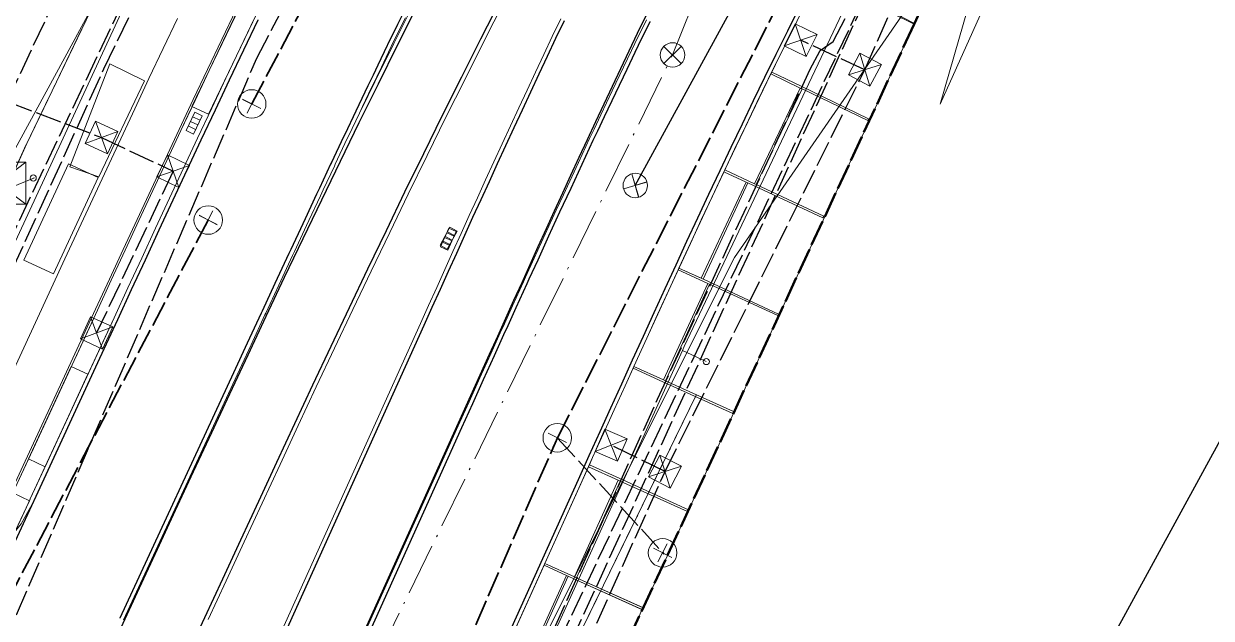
# Model space of a CAD drawing. Header units: metres. Extents: x 105014 to 106600, y 111320 to 118425.
# Drawn here: x 105549.5 to 105607.7, y 113638 to 113667.1 of the extents above; entities that cross this region are included whole.
import ezdxf

# ---------------------------------------------------------------- set-up
doc = ezdxf.new("R2010")
doc.units = ezdxf.units.M
doc.linetypes.add('DASHDOT', pattern=[3.556, 2.54, -0.508, 0, -0.508])
doc.linetypes.add('DASHED', pattern=[1.524, 1.27, -0.254])
for name, color, linetype, lineweight in [('00-BASE-LIMITE', 7, 'DASHED', 50), ('00-BASE-UE', 42, 'DASHED', 25), ('10-PAV-BOCACALLE', 9, 'CONTINUOUS', 13), ('10-PAV-CALZADA-BRT', 12, 'CONTINUOUS', 30), ('10-PAV-CALZADA-MIXTA', 8, 'CONTINUOUS', 30), ('10-PAV-CICLORUTA', 76, 'CONTINUOUS', 18), ('10-PAV-SARDINEL', 252, 'CONTINUOUS', 13), ('20-EP-ZONA-DURA', 253, 'CONTINUOUS', 13), ('20-EP-ZONA-VERDE', 84, 'CONTINUOUS', 13), ('30-RED-ENEL-NODOS', 11, 'CONTINUOUS', 13), ('30-RED-ENEL-PROY', 1, 'DASHED', 25), ('30-RED-ETB-CAMARA', 151, 'CONTINUOUS', 13), ('30-RED-ETB-EXIST', 145, 'CONTINUOUS', 13), ('30-RED-MOVISTAR-PROY', 4, 'DASHED', 25), ('30-RED-VANTI-EXIST', 52, 'CONTINUOUS', 13), ('30-RED-VANTI-PROY', 2, 'DASHED', 25), ('30-RED-VANTI-RETIRO', 8, 'DASHDOT', 13), ('35-RH-ACUE-MENOR-EXIST', 151, 'CONTINUOUS', 13), ('35-RH-ACUE-MENOR-PROY', 5, 'DASHED', 25), ('35-RH-PLUV-COLECTOR', 96, 'CONTINUOUS', 30), ('35-RH-PLUV-NODOS', 94, 'CONTINUOUS', 13), ('35-RH-PLUV-RETIRO', 8, 'DASHDOT', 13), ('35-RH-SUDS-ZONAS', 92, 'CONTINUOUS', 20), ('36-RH-SAN-COLECTOR-PROY', 6, 'DASHED', 35), ('36-RH-SAN-POZOS', 216, 'CONTINUOUS', 13), ('60-PREDIAL-LOTE', 42, 'CONTINUOUS', 13)]:
    doc.layers.add(name, color=color, linetype=linetype, lineweight=lineweight)

# ---------------------------------------------------------------- blocks, each defined once
blk = doc.blocks.new('CAM_ETB_T_13')
for p, q in [((-1.375, -1.025), (1.375, 1.025)), ((-1.375, 1.025), (1.375, -1.025))]:
    blk.add_line(p, q)
blk.add_lwpolyline([(-1.375, -1.025), (1.375, -1.025), (1.375, 1.025), (-1.375, 1.025)], close=True)
blk = doc.blocks.new('POSTE')
blk.add_circle((0, 0), 0.15)
blk = doc.blocks.new('CAJA_ENEL')
for p, q in [((-0.6, -0.6), (0.6, 0.6)), ((-0.6, 0.6), (0.6, -0.6))]:
    blk.add_line(p, q)
blk.add_lwpolyline([(-0.6, -0.6), (0.6, -0.6), (0.6, 0.6), (-0.6, 0.6)], close=True)
blk = doc.blocks.new('POZO_SAN')
for p, q in [((-0.5, 0), (0.5, 0)), ((0, -0.5), (0, 0.5))]:
    blk.add_line(p, q)
blk.add_circle((0, 0), 0.7)
blk = doc.blocks.new('POZO_PLUV')
for p, q in [((-0.42, -0.42), (0.42, 0.42)), ((-0.42, 0.42), (0.42, -0.42))]:
    blk.add_line(p, q)
blk.add_circle((0, 0), 0.6)
blk = doc.blocks.new('SUMIDERO')
for p, q in [((-0.25, -0.2), (-0.25, 0.2)), ((0, -0.2), (0, 0.2)), ((0.25, -0.2), (0.25, 0.2))]:
    blk.add_line(p, q)
blk.add_lwpolyline([(-0.5, -0.2), (0.5, -0.2), (0.5, 0.2), (-0.5, 0.2)], close=True)

msp = doc.modelspace()

# ---------------------------------------------------------------- linework, layer by layer
at = {"layer": '00-BASE-LIMITE'}
msp.add_lwpolyline([(105608.7125, 113693.1741), (105605.8169, 113688.8167), (105605.7209, 113686.6775), (105605.5699, 113683.3127), (105605.4333, 113682.2227), (105605.0193, 113678.9153), (105604.1107, 113674.9011), (105602.8163, 113675.1941), (105597.9807, 113676.4851), (105597.7151, 113676.4981), (105595.4177, 113671.8015), (105593.1405, 113667.0871), (105575.3521, 113628.7597)], dxfattribs=at)
at = {"layer": '00-BASE-UE'}
msp.add_lwpolyline([(105608.7125, 113693.1741), (105605.8169, 113688.8167), (105605.7209, 113686.6775), (105605.5699, 113683.3127), (105605.4333, 113682.2227), (105605.0193, 113678.9153), (105604.1107, 113674.9011), (105602.8163, 113675.1941), (105597.9807, 113676.4851), (105597.7151, 113676.4981), (105595.4177, 113671.8015), (105593.1405, 113667.0871), (105575.3521, 113628.7597)], dxfattribs=at)
at = {"layer": '10-PAV-BOCACALLE'}
msp.add_lwpolyline([(105524.2469, 113636.2687), (105525.7191, 113643.5909), (105527.2705, 113642.9321), (105534.2685, 113639.9623), (105536.7695, 113638.8265), (105538.3769, 113638.2547), (105540.0582, 113637.9644), (105541.7643, 113637.9641), (105543.4457, 113638.2539), (105545.0533, 113638.8253), (105546.5403, 113639.6616), (105547.8636, 113640.7386), (105549.3641, 113642.5826), (105549.9753, 113643.7006), (105535.9013, 113613.2831)], dxfattribs=at)
at = {"layer": '10-PAV-CALZADA-BRT'}
for points in [[(105551.7611, 113632.0821), (105555.1671, 113639.4435), (105556.0479, 113641.3467), (105556.9295, 113643.2503), (105557.8127, 113645.1543), (105558.6993, 113647.0605), (105559.5879, 113648.9651), (105560.4799, 113650.8693), (105561.3761, 113652.7729), (105562.2767, 113654.6755), (105563.1829, 113656.5767), (105564.0947, 113658.4765), (105565.0131, 113660.3743), (105565.9383, 113662.2699), (105566.8713, 113664.1629), (105567.8125, 113666.0533), (105568.7625, 113667.9403)], [(105572.8365, 113668.2275), (105571.8849, 113666.3591), (105570.9421, 113664.4863), (105570.0077, 113662.6093), (105569.0807, 113660.7285), (105568.1609, 113658.8443), (105567.2477, 113656.9569), (105566.3403, 113655.0665), (105565.4383, 113653.1737), (105564.5411, 113651.2787), (105563.6479, 113649.3815), (105562.7585, 113647.4829), (105561.8719, 113645.5827), (105560.9877, 113643.6815), (105560.1053, 113641.7795), (105559.2243, 113639.8767), (105558.3437, 113637.9739), (105554.9377, 113630.6125)], [(105579.9827, 113667.4893), (105579.5663, 113666.6263), (105579.1523, 113665.7617), (105578.7401, 113664.8957), (105578.3297, 113664.0281), (105577.9211, 113663.1593), (105577.5141, 113662.2889), (105577.1085, 113661.4175), (105576.7043, 113660.5449), (105576.3011, 113659.6711), (105575.8993, 113658.7961), (105575.4983, 113657.9203), (105575.0981, 113657.0433), (105574.6993, 113656.1671), (105574.3003, 113655.2883), (105573.9017, 113654.4087), (105573.5035, 113653.5285), (105573.1053, 113652.6475), (105572.7073, 113651.7659), (105572.3091, 113650.8841), (105561.7367, 113627.4587)], [(105558.5465, 113628.8985), (105569.1191, 113652.3239), (105569.5173, 113653.2059), (105569.9155, 113654.0879), (105570.3139, 113654.9697), (105570.7129, 113655.8515), (105571.1123, 113656.7329), (105571.5123, 113657.6141), (105571.9133, 113658.4949), (105572.3151, 113659.3753), (105572.7179, 113660.2551), (105573.1219, 113661.1345), (105573.5273, 113662.0133), (105573.9341, 113662.8915), (105574.3423, 113663.7689), (105574.7523, 113664.6455), (105575.1641, 113665.5211), (105575.5779, 113666.3959), (105575.9939, 113667.2697)]]:
    msp.add_lwpolyline(points, dxfattribs=at)
at = {"layer": '10-PAV-CALZADA-MIXTA'}
for points in [[(105587.4953, 113667.8735), (105586.9297, 113666.7421), (105586.3679, 113665.6071), (105585.8099, 113664.4691), (105585.2555, 113663.3277), (105584.7041, 113662.1835), (105584.1559, 113661.0363), (105583.6105, 113659.8863), (105583.0675, 113658.7337), (105582.5269, 113657.5787), (105581.9883, 113656.4211), (105581.4517, 113655.2613), (105580.9167, 113654.0993), (105580.3831, 113652.9351), (105579.8505, 113651.7691), (105579.3191, 113650.6013), (105578.7893, 113649.4339), (105578.2585, 113648.2621), (105577.7281, 113647.0887), (105577.1975, 113645.9139), (105576.6667, 113644.7381), (105567.6313, 113624.7183)], [(105535.9013, 113613.2831), (105549.9753, 113643.7006), (105549.9882, 113643.7285), (105553.2149, 113650.7022), (105554.0955, 113652.6053), (105554.7729, 113654.0693), (105555.4515, 113655.5345), (105556.1317, 113657.0009), (105556.8153, 113658.4717), (105557.5003, 113659.9409), (105558.1883, 113661.4107), (105558.8793, 113662.8809), (105559.5743, 113664.3513), (105560.2733, 113665.8219), (105560.9771, 113667.2921)], [(105568.0164, 113667.4895), (105567.8123, 113667.0706), (105567.3268, 113666.0711), (105567.3113, 113666.039), (105566.8439, 113665.0704), (105566.6109, 113664.5859), (105566.363, 113664.0687), (105565.9149, 113663.131), (105565.7645, 113662.8154), (105565.2224, 113661.6744), (105565.1685, 113661.5609), (105564.575, 113660.3052), (105564.533, 113660.2161), (105563.9838, 113659.0485), (105563.8468, 113658.7565), (105563.277, 113657.5392), (105563.1633, 113657.2957), (105562.5727, 113656.0287), (105562.4819, 113655.8337), (105561.8022, 113654.371), (105561.1685, 113653.0054), (105561.1233, 113652.9079), (105560.4455, 113651.4443), (105559.7677, 113649.9807), (105554.2018, 113637.9513)], [(105561.9346, 113627.2893), (105570.9701, 113647.3091), (105571.5015, 113648.485), (105572.0325, 113649.6609), (105572.5641, 113650.8367), (105573.0962, 113652.0122), (105573.1672, 113652.1689), (105573.6297, 113653.187), (105574.1638, 113654.3616), (105574.2708, 113654.5965), (105574.6999, 113655.5354), (105575.2377, 113656.7083), (105575.7774, 113657.8803), (105576.1261, 113658.6351), (105576.3191, 113659.0514), (105576.8633, 113660.2214), (105577.4103, 113661.39), (105577.6298, 113661.8571), (105577.9602, 113662.5574), (105578.5131, 113663.723), (105579.0695, 113664.8872), (105579.4648, 113665.709), (105579.6294, 113666.0498), (105580.1933, 113667.2105)]]:
    msp.add_lwpolyline(points, dxfattribs=at)
at = {"layer": '10-PAV-CICLORUTA'}
for points in [[(105546.6769, 113645.1451), (105550.8283, 113654.1169), (105551.5059, 113655.5811), (105552.1849, 113657.0473), (105552.8659, 113658.5157), (105553.5517, 113659.9911), (105554.2387, 113661.4645), (105554.9289, 113662.9395), (105555.6231, 113664.4157), (105556.3213, 113665.8933), (105557.0241, 113667.3717)], [(105559.8953, 113667.8117), (105559.1903, 113666.3385), (105558.4899, 113664.8653), (105557.7939, 113663.3925), (105557.1017, 113661.9203), (105556.4131, 113660.4487), (105555.7275, 113658.9781), (105555.0431, 113657.5059), (105554.3625, 113656.0387), (105553.6839, 113654.5733), (105553.0063, 113653.1091), (105548.8551, 113644.1371)]]:
    msp.add_lwpolyline(points, dxfattribs=at)
at = {"layer": '10-PAV-SARDINEL'}
for points in [[(105568.7625, 113667.9403), (105567.8125, 113666.0533), (105566.8713, 113664.1629), (105565.9383, 113662.2699), (105565.0131, 113660.3743), (105564.0947, 113658.4765), (105563.1829, 113656.5767), (105562.2767, 113654.6755), (105561.3761, 113652.7729), (105560.4799, 113650.8693), (105559.5879, 113648.9651), (105558.6993, 113647.0605), (105557.8127, 113645.1543), (105556.9295, 113643.2503), (105556.0479, 113641.3467), (105555.1671, 113639.4435), (105551.7611, 113632.0821)], [(105554.3833, 113637.8673), (105559.9492, 113649.8967), (105560.627, 113651.3603), (105561.3048, 113652.8239), (105561.3499, 113652.9213), (105561.9836, 113654.2868), (105562.6633, 113655.7494), (105562.754, 113655.9443), (105563.3446, 113657.2112), (105563.4582, 113657.4545), (105564.0279, 113658.6716), (105564.1649, 113658.9635), (105564.714, 113660.1309), (105564.7559, 113660.2198), (105565.3493, 113661.4753), (105565.4031, 113661.5886), (105565.9451, 113662.7295), (105566.0389, 113662.9262), (105566.6921, 113664.2517), (105567.6337, 113666.1428), (105568.5841, 113668.0307)], [(105567.6313, 113624.7183), (105576.6667, 113644.7381), (105577.1975, 113645.9139), (105577.7281, 113647.0887), (105578.2585, 113648.2621), (105578.7893, 113649.4339), (105579.3191, 113650.6013), (105579.8505, 113651.7691), (105580.3831, 113652.9351), (105580.9167, 113654.0993), (105581.4517, 113655.2613), (105581.9883, 113656.4211), (105582.5269, 113657.5787), (105583.0675, 113658.7337), (105583.6105, 113659.8863), (105584.1559, 113661.0363), (105584.7041, 113662.1835), (105585.2555, 113663.3277), (105585.8099, 113664.4691), (105586.3679, 113665.6071), (105586.9297, 113666.7421), (105587.4953, 113667.8735)], [(105535.7198, 113613.3671), (105549.7938, 113643.7846), (105549.8067, 113643.8125), (105553.0334, 113650.7862), (105553.914, 113652.6893), (105554.5914, 113654.1534), (105555.2701, 113655.6187), (105555.9503, 113657.0852), (105556.634, 113658.5561), (105557.3191, 113660.0256), (105558.0073, 113661.4957), (105558.6984, 113662.9662), (105559.3936, 113664.437), (105560.0928, 113665.9081), (105560.7968, 113667.3787)], [(105560.9771, 113667.2921), (105560.2733, 113665.8219), (105559.5743, 113664.3513), (105558.8793, 113662.8809), (105558.1883, 113661.4107), (105557.5003, 113659.9409), (105556.8153, 113658.4717), (105556.1317, 113657.0009), (105555.4515, 113655.5345), (105554.7729, 113654.0693), (105554.0955, 113652.6053), (105553.2149, 113650.7022), (105549.9882, 113643.7285), (105549.9753, 113643.7006), (105535.9013, 113613.2831)], [(105554.2018, 113637.9513), (105559.7677, 113649.9807), (105560.4455, 113651.4443), (105561.1233, 113652.9079), (105561.1685, 113653.0054), (105561.8022, 113654.371), (105562.4819, 113655.8337), (105562.5727, 113656.0287), (105563.1633, 113657.2957), (105563.277, 113657.5392), (105563.8468, 113658.7565), (105563.9838, 113659.0485), (105564.533, 113660.2161), (105564.575, 113660.3052), (105565.1685, 113661.5609), (105565.2224, 113661.6744), (105565.7645, 113662.8154), (105565.9149, 113663.131), (105566.363, 113664.0687), (105566.6109, 113664.5859), (105566.8439, 113665.0704), (105567.3113, 113666.039), (105567.3268, 113666.0711), (105567.8123, 113667.0706), (105568.0164, 113667.4895)], [(105568.1961, 113667.4018), (105567.9922, 113666.9831), (105567.5068, 113665.9839), (105567.4914, 113665.9521), (105567.0241, 113664.9836), (105566.7912, 113664.4994), (105566.5435, 113663.9824), (105566.0954, 113663.0449), (105565.9451, 113662.7295), (105565.4031, 113661.5886), (105565.3493, 113661.4753), (105564.7559, 113660.2198), (105564.714, 113660.1309), (105564.1649, 113658.9635), (105564.0279, 113658.6716), (105563.4582, 113657.4545), (105563.3446, 113657.2112), (105562.754, 113655.9443), (105562.6633, 113655.7494), (105561.9836, 113654.2868), (105561.3499, 113652.9213), (105561.3048, 113652.8239), (105560.627, 113651.3603), (105559.9492, 113649.8967), (105554.3833, 113637.8673)], [(105561.7367, 113627.4587), (105572.3091, 113650.8841), (105572.7073, 113651.7659), (105573.1053, 113652.6475), (105573.5035, 113653.5285), (105573.9017, 113654.4087), (105574.3003, 113655.2883), (105574.6993, 113656.1671), (105575.0981, 113657.0433), (105575.4983, 113657.9203), (105575.8993, 113658.7961), (105576.3011, 113659.6711), (105576.7043, 113660.5449), (105577.1085, 113661.4175), (105577.5141, 113662.2889), (105577.9211, 113663.1593), (105578.3297, 113664.0281), (105578.7401, 113664.8957), (105579.1523, 113665.7617), (105579.5663, 113666.6263), (105579.9827, 113667.4893)], [(105580.0136, 113667.2983), (105579.4494, 113666.137), (105579.2847, 113665.7959), (105578.8892, 113664.9737), (105578.3325, 113663.809), (105577.7794, 113662.6429), (105577.4489, 113661.9423), (105577.2293, 113661.475), (105576.6821, 113660.306), (105576.1378, 113659.1356), (105575.9446, 113658.7191), (105575.5958, 113657.9641), (105575.056, 113656.7919), (105574.5181, 113655.6187), (105574.0889, 113654.6795), (105573.9818, 113654.4445), (105573.4476, 113653.2698), (105572.9851, 113652.2515), (105572.914, 113652.0947), (105572.3819, 113650.9192), (105571.8503, 113649.7433), (105571.3192, 113648.5674), (105570.7878, 113647.3915), (105561.7523, 113627.3716)], [(105561.7523, 113627.3716), (105570.7878, 113647.3915), (105571.3192, 113648.5674), (105571.8503, 113649.7433), (105572.3819, 113650.9192), (105572.914, 113652.0947), (105572.9851, 113652.2515), (105573.4476, 113653.2698), (105573.9818, 113654.4445), (105574.0889, 113654.6795), (105574.5181, 113655.6187), (105575.056, 113656.7919), (105575.5958, 113657.9641), (105575.9446, 113658.7191), (105576.1378, 113659.1356), (105576.6821, 113660.306), (105577.2293, 113661.475), (105577.4489, 113661.9423), (105577.7794, 113662.6429), (105578.3325, 113663.809), (105578.8892, 113664.9737), (105579.2847, 113665.7959), (105579.4494, 113666.137), (105580.0136, 113667.2983)], [(105587.6738, 113667.7833), (105587.1088, 113666.6531), (105586.5473, 113665.5187), (105585.9897, 113664.3814), (105585.4356, 113663.2406), (105584.8845, 113662.097), (105584.3365, 113660.9504), (105583.7913, 113659.8009), (105583.2485, 113658.6487), (105582.7081, 113657.4941), (105582.1697, 113656.3369), (105581.6333, 113655.1775), (105581.0985, 113654.0159), (105580.565, 113652.8519), (105580.0325, 113651.6862), (105579.5012, 113650.5186), (105578.9715, 113649.3513), (105578.4407, 113648.1797), (105577.9104, 113647.0064), (105577.3798, 113645.8316), (105576.849, 113644.6558), (105567.8136, 113624.636)], [(105580.1933, 113667.2105), (105579.6294, 113666.0498), (105579.4648, 113665.709), (105579.0695, 113664.8872), (105578.5131, 113663.723), (105577.9602, 113662.5574), (105577.6298, 113661.8571), (105577.4103, 113661.39), (105576.8633, 113660.2214), (105576.3191, 113659.0514), (105576.1261, 113658.6351), (105575.7774, 113657.8803), (105575.2377, 113656.7083), (105574.6999, 113655.5354), (105574.2708, 113654.5965), (105574.1638, 113654.3616), (105573.6297, 113653.187), (105573.1672, 113652.1689), (105573.0962, 113652.0122), (105572.5641, 113650.8367), (105572.0325, 113649.6609), (105571.5015, 113648.485), (105570.9701, 113647.3091), (105561.9346, 113627.2893)]]:
    msp.add_lwpolyline(points, dxfattribs=at)
at = {"layer": '20-EP-ZONA-DURA'}
for points in [[(105589.9295, 113668.6919), (105593.1405, 113667.0871), (105593.1405, 113667.0871), (105579.857, 113638.4661), (105576.5861, 113639.9421), (105578.7253, 113644.6818), (105582.0367, 113643.1871), (105582.0771, 113643.2747), (105578.6757, 113644.8139), (105577.2175, 113645.4721), (105577.3798, 113645.8316), (105577.9104, 113647.0064), (105578.4407, 113648.1797), (105578.9715, 113649.3513), (105579.3615, 113650.2109), (105580.8193, 113649.5513), (105584.2511, 113647.9985), (105584.2923, 113648.0897), (105580.9516, 113649.6011), (105583.1143, 113654.3299), (105586.4669, 113652.7965), (105586.4961, 113652.8605), (105583.0653, 113654.4621), (105581.6102, 113655.1277), (105582.7031, 113654.6314), (105582.7937, 113654.5891), (105584.9935, 113659.3008), (105585.2653, 113659.1739), (105588.6651, 113657.5867), (105588.7073, 113657.6773), (105585.398, 113659.2217), (105587.6511, 113663.9075), (105590.8673, 113662.3611), (105590.9107, 113662.4511), (105587.6047, 113664.0407), (105586.1624, 113664.7343), (105586.5473, 113665.5187), (105587.1088, 113666.6531), (105587.6738, 113667.7833)], [(105568.5841, 113668.0307), (105567.6337, 113666.1428), (105566.6921, 113664.2517), (105566.6921, 113664.2517), (105566.0389, 113662.9262), (105566.0954, 113663.0449), (105566.5435, 113663.9824), (105566.7912, 113664.4994), (105567.0241, 113664.9836), (105567.4914, 113665.9521), (105567.5068, 113665.9839), (105567.9922, 113666.9831), (105568.1961, 113667.4018)], [(105557.0241, 113667.3717), (105556.3213, 113665.8933), (105555.6231, 113664.4157), (105554.9289, 113662.9395), (105554.2387, 113661.4645), (105553.5517, 113659.9911), (105552.8659, 113658.5157), (105552.1849, 113657.0473), (105551.5059, 113655.5811), (105550.8283, 113654.1169), (105546.6769, 113645.1451)], [(105548.8551, 113644.1371), (105553.0063, 113653.1091), (105553.6839, 113654.5733), (105554.3625, 113656.0387), (105555.0431, 113657.5059), (105555.7275, 113658.9781), (105556.4131, 113660.4487), (105557.1017, 113661.9203), (105557.7939, 113663.3925), (105558.4899, 113664.8653), (105559.1903, 113666.3385), (105559.8953, 113667.8117)], [(105559.9855, 113667.7685), (105559.2805, 113666.2953), (105558.5803, 113664.8225), (105557.887, 113663.3556), (105557.8843, 113663.3499), (105557.8369, 113663.2512), (105557.6635, 113662.8801), (105557.1923, 113661.8777), (105556.5037, 113660.4065), (105555.8181, 113658.9359), (105555.1337, 113657.4637), (105554.4533, 113655.9967), (105553.7747, 113654.5313), (105553.0971, 113653.0671), (105551.9981, 113650.6919), (105551.9553, 113650.5993), (105549.857, 113646.0643), (105549.8131, 113645.9695), (105548.9459, 113644.0953), (105549.7621, 113643.7175), (105549.071, 113642.2223)]]:
    msp.add_lwpolyline(points, dxfattribs=at)
for points in [[(105553.1309, 113659.5609), (105551.6819, 113660.2385), (105549.4951, 113655.5207), (105550.9463, 113654.8481), (105553.1309, 113659.5609)], [(105579.8149, 113638.3754), (105577.6256, 113633.6583), (105574.3153, 113635.1523), (105574.0418, 113635.2758), (105576.1809, 113640.0155), (105576.4543, 113639.8921), (105579.8149, 113638.3754)]]:
    msp.add_lwpolyline(points, close=True, dxfattribs=at)
at = {"layer": '20-EP-ZONA-VERDE'}
for points in [[(105589.9739, 113668.7816), (105590.0623, 113668.7353), (105593.1553, 113667.1163), (105593.1405, 113667.0871), (105589.9295, 113668.6919), (105588.4969, 113669.4079), (105588.5421, 113669.4971), (105589.9739, 113668.7816)], [(105587.561, 113663.9508), (105585.3078, 113659.2643), (105583.8573, 113659.9417), (105586.1187, 113664.6443), (105587.561, 113663.9508)], [(105587.6047, 113664.0407), (105590.9107, 113662.4511), (105590.8673, 113662.3611), (105587.6511, 113663.9075), (105587.561, 113663.9508), (105586.1187, 113664.6443), (105586.1619, 113664.7345), (105587.6047, 113664.0407)], [(105587.6511, 113663.9075), (105585.398, 113659.2217), (105585.3078, 113659.2643), (105587.561, 113663.9508), (105587.6511, 113663.9075)], [(105553.1309, 113659.5609), (105550.9463, 113654.8481), (105549.4951, 113655.5207), (105551.6819, 113660.2385), (105553.1309, 113659.5609)], [(105584.9029, 113659.3431), (105582.7031, 113654.6314), (105581.6102, 113655.1277), (105583.8151, 113659.8511), (105584.9029, 113659.3431)], [(105585.3078, 113659.2643), (105585.398, 113659.2217), (105588.7073, 113657.6773), (105588.6651, 113657.5867), (105585.2653, 113659.1739), (105584.9935, 113659.3008), (105584.9029, 113659.3431), (105583.8151, 113659.8511), (105583.8573, 113659.9417), (105585.3078, 113659.2643)], [(105584.9935, 113659.3008), (105582.7937, 113654.5891), (105582.7031, 113654.6314), (105584.9029, 113659.3431), (105584.9935, 113659.3008)], [(105583.0653, 113654.4621), (105586.4961, 113652.8605), (105586.4669, 113652.7965), (105583.1143, 113654.3299), (105583.0234, 113654.3713), (105581.5685, 113655.0367), (105581.6102, 113655.1277), (105583.0653, 113654.4621)], [(105583.0234, 113654.3713), (105580.8607, 113649.6425), (105579.4028, 113650.302), (105581.5685, 113655.0367), (105583.0234, 113654.3713)], [(105583.1143, 113654.3299), (105580.9516, 113649.6011), (105580.8607, 113649.6425), (105583.0234, 113654.3713), (105583.1143, 113654.3299)], [(105580.8607, 113649.6425), (105580.9516, 113649.6011), (105584.2923, 113648.0897), (105584.2511, 113647.9985), (105580.8193, 113649.5513), (105579.3615, 113650.2109), (105579.4028, 113650.302), (105580.8607, 113649.6425)], [(105578.6344, 113644.7228), (105576.4951, 113639.9832), (105575.0373, 113640.6413), (105577.1763, 113645.3809), (105578.6344, 113644.7228)], [(105578.6757, 113644.8139), (105582.0771, 113643.2747), (105582.0367, 113643.1871), (105578.7253, 113644.6818), (105578.6344, 113644.7228), (105577.1763, 113645.3809), (105577.2175, 113645.4721), (105578.6757, 113644.8139)], [(105578.7253, 113644.6818), (105576.5861, 113639.9421), (105576.4951, 113639.9832), (105578.6344, 113644.7228), (105578.7253, 113644.6818)], [(105576.0899, 113640.0565), (105573.9509, 113635.3168), (105572.8569, 113635.8105), (105574.9961, 113640.5503), (105576.0899, 113640.0565)], [(105576.4951, 113639.9832), (105576.5861, 113639.9421), (105579.8691, 113638.4607), (105579.8279, 113638.3695), (105576.4543, 113639.8921), (105576.1809, 113640.0155), (105576.0899, 113640.0565), (105574.9961, 113640.5503), (105575.0373, 113640.6413), (105576.4951, 113639.9832)], [(105576.1809, 113640.0155), (105574.0418, 113635.2758), (105573.9509, 113635.3168), (105576.0899, 113640.0565), (105576.1809, 113640.0155)]]:
    msp.add_lwpolyline(points, close=True, dxfattribs=at)
for points in [[(105558.5251, 113637.8899), (105559.4057, 113639.7927), (105560.2869, 113641.6953), (105561.1691, 113643.5973), (105562.0531, 113645.4983), (105562.9395, 113647.3981), (105563.8289, 113649.2965), (105564.7219, 113651.1933), (105565.6189, 113653.0879), (105566.5207, 113654.9803), (105567.4279, 113656.8701), (105568.3409, 113658.7569), (105569.2603, 113660.6405), (105570.1869, 113662.5205), (105571.1211, 113664.3967), (105572.0635, 113666.2687), (105573.0145, 113668.1363)], [(105560.7967, 113667.3787), (105560.0929, 113665.9079), (105559.3937, 113664.4371), (105558.6985, 113662.9661), (105558.0071, 113661.4955), (105557.3191, 113660.0255), (105556.6341, 113658.5561), (105555.9503, 113657.0853), (105555.2701, 113655.6187), (105554.5915, 113654.1533), (105553.9139, 113652.6891), (105550.7133, 113645.7719), (105549.8067, 113643.8125), (105549.7621, 113643.7175), (105548.9459, 113644.0953), (105553.0971, 113653.0671), (105553.7747, 113654.5313), (105554.4533, 113655.9967), (105555.1337, 113657.4637), (105555.8181, 113658.9359), (105556.5037, 113660.4065), (105557.1923, 113661.8777), (105557.8843, 113663.3499), (105558.5803, 113664.8225), (105559.2805, 113666.2953), (105559.9855, 113667.7685)], [(105575.8133, 113667.3559), (105575.3973, 113666.4817), (105574.9833, 113665.6065), (105574.5713, 113664.7303), (105574.1611, 113663.8533), (105573.7525, 113662.9757), (105573.3457, 113662.0973), (105572.9403, 113661.2181), (105572.5361, 113660.3385), (105572.1331, 113659.4585), (105571.7313, 113658.5779), (105571.3303, 113657.6969), (105570.9301, 113656.8157), (105570.5307, 113655.9341), (105570.1317, 113655.0521), (105569.7333, 113654.1703), (105569.3349, 113653.2881), (105568.9367, 113652.4061), (105558.3643, 113628.9807)]]:
    msp.add_lwpolyline(points, dxfattribs=at)
at = {"layer": '30-RED-ENEL-PROY'}
for points in [[(105548.6707, 113663.2959), (105557.7951, 113682.6563)], [(105590.7267, 113664.8539), (105597.4227, 113680.0277)], [(105590.7267, 113664.8539), (105587.5801, 113666.2957)], [(105580.9273, 113645.1459), (105590.7267, 113664.8539)], [(105548.6707, 113663.2959), (105553.2957, 113661.5275)], [(105553.2957, 113661.5275), (105556.8113, 113659.8753)], [(105556.8113, 113659.8753), (105553.0587, 113651.9451)], [(105580.9273, 113645.1459), (105578.2831, 113646.4367)], [(105573.2087, 113627.9853), (105580.9273, 113645.1459)]]:
    msp.add_lwpolyline(points, dxfattribs=at)
at = {"layer": '30-RED-ETB-EXIST'}
for points in [[(105548.208, 113659.287), (105548.45, 113659.833), (105574.24, 113707.303), (105574.71, 113707.531), (105574.605, 113707.746)], [(105582.951, 113650.542), (105581.779, 113651.075), (105581.871, 113651.278), (105596.036, 113681.187), (105596.709, 113680.869)], [(105548.208, 113659.287), (105548.355, 113658.884), (105548.771, 113659.037), (105550.004, 113659.544), (105549.95, 113659.542)], [(105565.674, 113614.716), (105565.591, 113615.396), (105581.779, 113651.075), (105582.951, 113650.542)]]:
    msp.add_lwpolyline(points, dxfattribs=at)
at = {"layer": '30-RED-MOVISTAR-PROY'}
msp.add_lwpolyline([(105545.8675, 113570.2421), (105592.4894, 113672.1116)], dxfattribs=at)
at = {"layer": '30-RED-VANTI-EXIST'}
for points in [[(105531.4447, 113642.3125), (105542.5379, 113645.5413), (105549.6323, 113661.2385), (105558.1269, 113678.9291), (105562.2509, 113687.3605), (105563.5529, 113689.3089), (105573.7895, 113710.2779)], [(105576.6024, 113636.901), (105582.4749, 113648.9279)]]:
    msp.add_lwpolyline(points, dxfattribs=at)
at = {"layer": '30-RED-VANTI-PROY'}
for points in [[(105531.4447, 113642.3125), (105531.6853, 113641.3857), (105537.8173, 113638.6529), (105539.3921, 113638.4233), (105541.3365, 113638.3957), (105553.4135, 113664.8939), (105560.4927, 113679.5345), (105564.2317, 113686.4679), (105565.3581, 113687.8193), (105571.2353, 113698.0883), (105573.5379, 113701.3579), (105575.3664, 113703.7362)], [(105430.8503, 113445.2311), (105460.6313, 113487.9779), (105464.4493, 113493.9303), (105492.3233, 113533.6531), (105494.0397, 113537.1911), (105506.3939, 113555.7393), (105510.1557, 113561.0249), (105511.4993, 113563.2617), (105513.3459, 113567.0463), (105516.4725, 113572.5449), (105520.2381, 113579.6281), (105524.0165, 113587.2797), (105525.3595, 113589.4459), (105527.1071, 113593.1203), (105529.2391, 113598.2497), (105534.2291, 113609.1153), (105538.9769, 113619.1077), (105546.7089, 113632.5309), (105560.9165, 113665.4169), (105568.3634, 113679.7348), (105576.3435, 113693.7625), (105578.5697, 113697.4163), (105580.7203, 113701.523)], [(105575.3224, 113637.0545), (105575.4911, 113637.4311), (105580.5581, 113648.6979), (105588.0341, 113664.8471), (105588.5417, 113665.7953), (105589.1713, 113666.2311), (105592.9833, 113673.5609), (105593.7291, 113678.7633), (105598.0473, 113686.0457), (105607.2045, 113697.9473), (105607.1347, 113697.9727)]]:
    msp.add_lwpolyline(points, dxfattribs=at)
at = {"layer": '30-RED-VANTI-RETIRO'}
for points in [[(105531.4447, 113642.3125), (105542.5379, 113645.5413), (105549.6323, 113661.2385), (105558.1269, 113678.9291), (105562.2509, 113687.3605), (105563.5529, 113689.3089), (105573.7895, 113710.2779)], [(105576.6024, 113636.901), (105582.4749, 113648.9279)]]:
    msp.add_lwpolyline(points, dxfattribs=at)
at = {"layer": '35-RH-ACUE-MENOR-EXIST'}
for points in [[(105540, 113636.84), (105561.09, 113682.42), (105574.77, 113706.34)], [(105611.21, 113697.46), (105599.8, 113678.01), (105584.34, 113655.64), (105573.02, 113633.03)]]:
    msp.add_lwpolyline(points, dxfattribs=at)
at = {"layer": '35-RH-ACUE-MENOR-PROY'}
for points in [[(105700.1008, 113792.4003), (105691.1917, 113774.2351), (105690.5942, 113773.0167), (105666.412, 113759.6328), (105642.7772, 113734.9224), (105616.0584, 113707.5833), (105607.4793, 113696.2024), (105598.5721, 113684.3861), (105597.0873, 113681.9335), (105574.088, 113633.3271)], [(105556.284, 113722.6314), (105557.9066, 113721.8478), (105558.7074, 113719.3102), (105560.1398, 113718.7139), (105572.6307, 113713.5169), (105573.6643, 113710.9346), (105574.9809, 113710.1845), (105576.1942, 113709.4931), (105569.3208, 113696.415), (105565.4379, 113689.3217), (105557.6577, 113675.109), (105541.7115, 113641.6059), (105540.2593, 113638.5547), (105534.938, 113627.3735), (105534.1398, 113625.6976), (105532.6749, 113622.6199), (105531.245, 113619.6135)]]:
    msp.add_lwpolyline(points, dxfattribs=at)
at = {"layer": '35-RH-PLUV-COLECTOR'}
for points in [[(105579.4701, 113659.1749), (105598.9813, 113694.9142)], [(105579.4701, 113659.1749), (105598.9813, 113694.9142)], [(105599.273, 113630.413), (105618.601, 113665.832)]]:
    msp.add_lwpolyline(points, dxfattribs=at)
at = {"layer": '35-RH-PLUV-RETIRO'}
for points in [[(105581.2967, 113665.5756), (105611.9851, 113741.7106)], [(105558.7323, 113619.5042), (105581.2967, 113665.5756)]]:
    msp.add_lwpolyline(points, dxfattribs=at)
at = {"layer": '35-RH-SUDS-ZONAS'}
for points in [[(105561.4987, 113668.8478), (105558.5444, 113662.6726), (105557.728, 113663.0512), (105560.6955, 113669.2412), (105561.4987, 113668.8478)], [(105561.4987, 113668.8478), (105558.5444, 113662.6726), (105557.728, 113663.0512), (105560.6955, 113669.2412), (105561.4987, 113668.8478)], [(105561.4987, 113668.8478), (105558.5444, 113662.6726), (105557.728, 113663.0512), (105560.6955, 113669.2412), (105561.4987, 113668.8478)], [(105561.4987, 113668.8478), (105558.5444, 113662.6726), (105557.728, 113663.0512), (105560.6955, 113669.2412), (105561.4987, 113668.8478)], [(105553.166, 113659.6004), (105551.7417, 113660.0964), (105553.7021, 113665.146), (105555.4094, 113664.3144), (105553.166, 113659.6004)], [(105551.8141, 113650.2984), (105549.7103, 113645.7625), (105550.5268, 113645.3839), (105552.6305, 113649.9197), (105551.8141, 113650.2984)], [(105551.8141, 113650.2984), (105549.7103, 113645.7625), (105550.5268, 113645.3839), (105552.6305, 113649.9197), (105551.8141, 113650.2984)], [(105551.8141, 113650.2984), (105549.7103, 113645.7625), (105550.5268, 113645.3839), (105552.6305, 113649.9197), (105551.8141, 113650.2984)], [(105551.8141, 113650.2984), (105549.7103, 113645.7625), (105550.5268, 113645.3839), (105552.6305, 113649.9197), (105551.8141, 113650.2984)]]:
    msp.add_lwpolyline(points, close=True, dxfattribs=at)
at = {"layer": '36-RH-SAN-COLECTOR-PROY'}
for points in [[(105560.6606, 113663.1738), (105588.8137, 113716.3643)], [(105575.65, 113646.8), (105592.6543, 113680.2102)], [(105558.5294, 113657.481), (105545.5655, 113632.8785)], [(105556.4097, 113602.7171), (105575.65, 113646.8)], [(105575.646, 113646.801), (105580.886, 113641.102)]]:
    msp.add_lwpolyline(points, dxfattribs=at)
at = {"layer": '60-PREDIAL-LOTE'}
msp.add_lwpolyline([(105599.076, 113673.5505), (105594.4174, 113663.1709), (105597.8724, 113675.1296), (105605.8498, 113688.3323), (105605.6096, 113686.4578), (105599.076, 113673.5505)], close=True, dxfattribs=at)

# ---------------------------------------------------------------- block references
at = {"layer": '30-RED-ENEL-NODOS'}
for p, rotation in [((105587.58, 113666.2956), 64), ((105590.7267, 113664.8539), 62.2), ((105553.2956, 113661.5276), 65.3), ((105556.8113, 113659.8753), 63.9), ((105553.0587, 113651.945), 65.3), ((105578.2829, 113646.4367), 66.7), ((105580.9272, 113645.1458), 62.9)]:
    msp.add_blockref('CAJA_ENEL', p, dxfattribs=dict(at, rotation=rotation))
at = {"layer": '30-RED-ETB-CAMARA'}
for name, p in [('CAM_ETB_T_13', (105548.208, 113659.287)), ('POSTE', (105549.95, 113659.542)), ('POSTE', (105582.951, 113650.542))]:
    msp.add_blockref(name, p, dxfattribs=at)
at = {"layer": '35-RH-PLUV-NODOS'}
msp.add_blockref('POZO_PLUV', (105581.2967, 113665.5756), dxfattribs=at)
for name, p, rotation in [('SUMIDERO', (105557.8385, 113662.2332), 244.5), ('SUMIDERO', (105557.8385, 113662.2332), 244.5), ('SUMIDERO', (105557.8385, 113662.2332), 244.5), ('POZO_PLUV', (105579.4701, 113659.1749), 241), ('POZO_PLUV', (105579.4701, 113659.1749), 241), ('POZO_PLUV', (105579.4701, 113659.1749), 331.8), ('SUMIDERO', (105570.3137, 113656.5912), 241.4), ('SUMIDERO', (105570.3137, 113656.5912), 241.4), ('SUMIDERO', (105570.3016, 113656.5455), 245.7)]:
    msp.add_blockref(name, p, dxfattribs=dict(at, rotation=rotation))
at = {"layer": '36-RH-SAN-POZOS'}
for p, rotation in [((105560.6606, 113663.1738), 243), ((105560.6606, 113663.1738), 334.5), ((105558.5294, 113657.481), 152.4), ((105558.5294, 113657.481), 243), ((105575.646, 113646.801), 243), ((105580.8087, 113641.1601), 243)]:
    msp.add_blockref('POZO_SAN', p, dxfattribs=dict(at, rotation=rotation))

doc.saveas('drawing.dxf')
